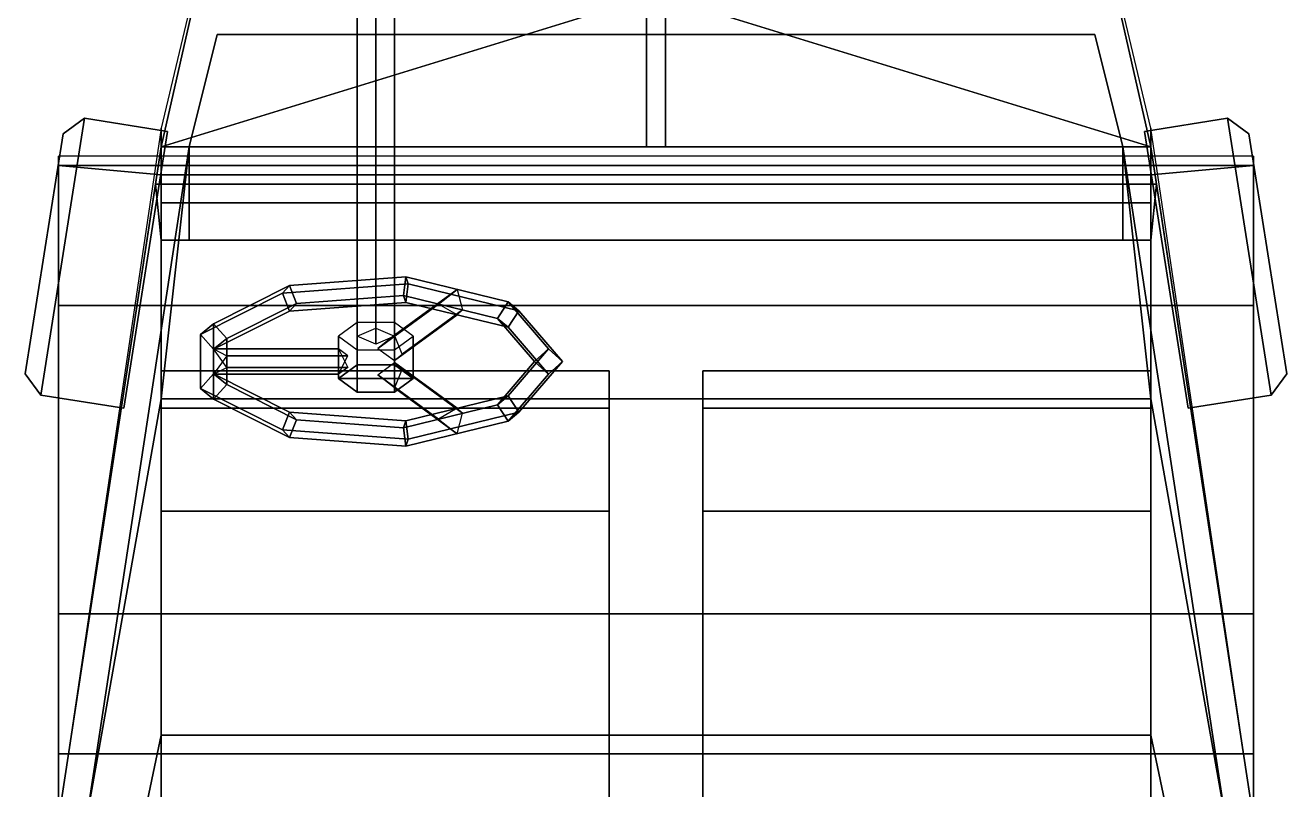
# Model space of a CAD drawing. Header units: millimetres. Extents: x -0.8 to 3, y -1.9 to 12.
# Drawn here: x -0.676 to 0.676, y -0.338 to 0.48 of the extents above; entities that cross this region are included whole.
import ezdxf

# ---------------------------------------------------------------- set-up
doc = ezdxf.new("R2010")
doc.units = ezdxf.units.MM
doc.layers.add('seats', color=3, linetype='Continuous')
doc.layers.add('tent', color=5, linetype='Continuous')

msp = doc.modelspace()

# ---------------------------------------------------------------- linework, layer by layer
for points in [[(-0.3, 0.8444, 0.8043), (-0.32, 0.836, 0.7861), (-0.32, 0.1472, 1.1073), (-0.3, 0.1556, 1.1254)], [(-0.28, 0.836, 0.7861), (-0.3, 0.8444, 0.8043), (-0.3, 0.1556, 1.1254), (-0.28, 0.1472, 1.1073)], [(-0.32, 0.836, 0.7861), (-0.3, 0.8275, 0.768), (-0.3, 0.1387, 1.0892), (-0.32, 0.1472, 1.1073)], [(-0.3, 0.8275, 0.768), (-0.28, 0.836, 0.7861), (-0.28, 0.1472, 1.1073), (-0.3, 0.1387, 1.0892)], [(-0.43, 0.79, 1.06), (-0.43, 0.79, 0.33), (-0.53, 0.37, 0.33), (-0.53, 0.35, 0.49)], [(-0.43, 0.79, 1.06), (-0.43, 0.79, 1.06), (-0.53, 0.35, 0.49), (-0.53, 0.35, 1.11)], [(-0.53, 0.35, 1.11), (-0.53, 0.35, 1.11), (-0.01, 0.51, 1.17), (-0.43, 0.79, 1.06)], [(0.01, 0.51, 1.17), (0.01, 0.51, 1.17), (0.53, 0.35, 1.11), (0.43, 0.79, 1.06)], [(0.53, 0.37, 0.33), (0.43, 0.79, 0.33), (0.43, 0.79, 1.06), (0.53, 0.35, 0.49)], [(0.53, 0.35, 0.49), (0.43, 0.79, 1.06), (0.43, 0.79, 1.06), (0.53, 0.35, 1.11)], [(-0.53, 0.35, 1.11), (-0.53, 0.35, 1.11), (-0.01, 0.35, 1.19), (-0.01, 0.51, 1.17)], [(-0.01, 0.51, 1.17), (-0.01, 0.35, 1.19), (0.01, 0.35, 1.19), (0.01, 0.51, 1.17)], [(0.01, 0.35, 1.19), (0.01, 0.35, 1.19), (0.53, 0.35, 1.11), (0.01, 0.51, 1.17)], [(-0.5, 0.35, 1.08), (-0.5, 0.35, 0.41), (-0.47, 0.47, 0.41), (-0.5, 0.35, 1.08)], [(-0.5, 0.35, 1.08), (-0.47, 0.47, 0.41), (0.47, 0.47, 0.41), (0.5, 0.35, 1.08)], [(0.47, 0.47, 0.41), (0.5, 0.35, 0.41), (0.5, 0.35, 1.08)], [(-0.6589, 0.0841, 0.38), (-0.612, 0.3804, 0.38), (-0.6348, 0.3638, 0.38), (-0.6755, 0.107, 0.38)], [(-0.6755, 0.107, 0.35), (-0.6348, 0.3638, 0.35), (-0.612, 0.3804, 0.35), (-0.6589, 0.0841, 0.35)], [(-0.57, 0.07, 0.38), (-0.5231, 0.3663, 0.38), (-0.612, 0.3804, 0.38), (-0.6589, 0.0841, 0.38)], [(-0.6589, 0.0841, 0.35), (-0.612, 0.3804, 0.35), (-0.5231, 0.3663, 0.35), (-0.57, 0.07, 0.35)], [(-0.612, 0.3804, 0.38), (-0.612, 0.3804, 0.35), (-0.6348, 0.3638, 0.35), (-0.6348, 0.3638, 0.38)], [(-0.5231, 0.3663, 0.38), (-0.5231, 0.3663, 0.35), (-0.612, 0.3804, 0.35), (-0.612, 0.3804, 0.38)], [(0.5231, 0.3663, 0.38), (0.57, 0.07, 0.38), (0.6589, 0.0841, 0.38), (0.612, 0.3804, 0.38)], [(0.612, 0.3804, 0.38), (0.612, 0.3804, 0.35), (0.5231, 0.3663, 0.35), (0.5231, 0.3663, 0.38)], [(0.612, 0.3804, 0.35), (0.6589, 0.0841, 0.35), (0.57, 0.07, 0.35), (0.5231, 0.3663, 0.35)], [(0.612, 0.3804, 0.38), (0.6589, 0.0841, 0.38), (0.6755, 0.107, 0.38), (0.6348, 0.3638, 0.38)], [(0.6348, 0.3638, 0.38), (0.6348, 0.3638, 0.35), (0.612, 0.3804, 0.35), (0.612, 0.3804, 0.38)], [(0.6348, 0.3638, 0.35), (0.6755, 0.107, 0.35), (0.6589, 0.0841, 0.35), (0.612, 0.3804, 0.35)], [(-0.53, 0.37, 0.33), (-0.64, -0.37, 0.33), (-0.64, -0.37, 0.49), (-0.53, 0.35, 0.49)], [(0.64, -0.37, 0.49), (0.64, -0.37, 0.33), (0.53, 0.37, 0.33), (0.53, 0.35, 0.49)], [(-0.6348, 0.3638, 0.38), (-0.6348, 0.3638, 0.35), (-0.6755, 0.107, 0.35), (-0.6755, 0.107, 0.38)], [(0.6755, 0.107, 0.38), (0.6755, 0.107, 0.35), (0.6348, 0.3638, 0.35), (0.6348, 0.3638, 0.38)], [(-0.53, 0.35, 0.49), (-0.64, -0.37, 0.49), (-0.64, -0.37, 1.08), (-0.53, 0.35, 1.08)], [(-0.61, -0.37, 1.08), (-0.61, -0.37, 0.41), (-0.5, 0.35, 0.41), (-0.5, 0.35, 1.08)], [(-0.53, 0.35, 1.08), (-0.5361, 0.31, 1.08), (-0.5361, 0.31, 1.23), (-0.53, 0.35, 1.23)], [(-0.53, 0.35, 1.23), (-0.5361, 0.31, 1.23), (-0.53, 0.25, 1.46), (-0.53, 0.29, 1.46)], [(0.53, 0.35, 1.23), (0.01, 0.35, 1.19), (-0.01, 0.35, 1.19), (-0.53, 0.35, 1.23)], [(-0.01, 0.35, 1.19), (-0.53, 0.35, 1.11), (-0.53, 0.35, 1.23), (-0.01, 0.35, 1.19)], [(-0.5, 0.29, 1.46), (-0.5, 0.35, 1.23), (-0.53, 0.35, 1.23), (-0.53, 0.29, 1.46)], [(-0.5, 0.35, 1.23), (-0.5, 0.31, 1.23), (0.5, 0.31, 1.23), (0.5, 0.35, 1.23)], [(-0.5, 0.25, 1.46), (-0.5, 0.31, 1.23), (-0.5, 0.35, 1.23), (-0.5, 0.29, 1.46)], [(0.53, 0.35, 1.23), (0.53, 0.35, 1.11), (0.01, 0.35, 1.19)], [(0.5, 0.35, 0.41), (0.61, -0.37, 0.41), (0.61, -0.37, 1.08), (0.5, 0.35, 1.08)], [(0.5, 0.35, 1.23), (0.5, 0.31, 1.23), (0.5, 0.25, 1.46), (0.5, 0.29, 1.46)], [(0.53, 0.29, 1.46), (0.53, 0.35, 1.23), (0.5, 0.35, 1.23), (0.5, 0.29, 1.46)], [(0.64, -0.37, 1.08), (0.64, -0.37, 0.49), (0.53, 0.35, 0.49), (0.53, 0.35, 1.08)], [(0.5361, 0.31, 1.23), (0.5361, 0.31, 1.08), (0.53, 0.35, 1.08), (0.53, 0.35, 1.23)], [(0.53, 0.25, 1.46), (0.5361, 0.31, 1.23), (0.53, 0.35, 1.23), (0.53, 0.29, 1.46)], [(-0.64, -0.37, 1.08), (-0.61, -0.37, 1.08), (-0.5061, 0.31, 1.08), (-0.5361, 0.31, 1.08)], [(-0.5361, 0.31, 1.23), (-0.5361, 0.31, 1.08), (0.5361, 0.31, 1.08), (0.5361, 0.31, 1.23)], [(-0.53, 0.25, 1.46), (-0.5361, 0.31, 1.23), (-0.5, 0.31, 1.23), (-0.5, 0.25, 1.46)], [(0.5, 0.25, 1.46), (0.5, 0.31, 1.23), (0.5361, 0.31, 1.23), (0.53, 0.25, 1.46)], [(0.5061, 0.31, 1.08), (0.61, -0.37, 1.08), (0.64, -0.37, 1.08), (0.5361, 0.31, 1.08)], [(-0.53, 0.29, 1.5), (0.53, 0.29, 1.5), (0.53, 0.29, 1.46), (-0.53, 0.29, 1.46)], [(-0.53, 0.25, 1.5), (0.53, 0.25, 1.5), (0.53, 0.29, 1.5), (-0.53, 0.29, 1.5)], [(-0.53, 0.29, 1.46), (-0.53, 0.25, 1.46), (-0.53, 0.25, 1.5), (-0.53, 0.29, 1.5)], [(0.5, 0.29, 1.46), (0.5, 0.25, 1.46), (-0.5, 0.25, 1.46), (-0.5, 0.29, 1.46)], [(0.53, 0.29, 1.5), (0.53, 0.25, 1.5), (0.53, 0.25, 1.46), (0.53, 0.29, 1.46)], [(-0.53, 0.25, 1.46), (0.53, 0.25, 1.46), (0.53, 0.25, 1.5), (-0.53, 0.25, 1.5)], [(-0.3925, 0.2013, 1.2589), (-0.4, 0.1932, 1.277), (-0.2653, 0.2032, 1.2985), (-0.2679, 0.2106, 1.2788)], [(-0.4, 0.1932, 1.277), (-0.3925, 0.1741, 1.2715), (-0.2679, 0.1834, 1.2915), (-0.2653, 0.2032, 1.2985)], [(-0.385, 0.1822, 1.2534), (-0.3925, 0.2013, 1.2589), (-0.2679, 0.2106, 1.2788), (-0.2705, 0.1908, 1.2717)], [(-0.2705, 0.1908, 1.2717), (-0.2679, 0.2106, 1.2788), (-0.1583, 0.1839, 1.2214), (-0.1698, 0.1662, 1.219)], [(-0.2679, 0.2106, 1.2788), (-0.2653, 0.2032, 1.2985), (-0.1468, 0.1743, 1.2365), (-0.1583, 0.1839, 1.2214)], [(-0.2653, 0.2032, 1.2985), (-0.2679, 0.1834, 1.2915), (-0.1583, 0.1567, 1.2341), (-0.1468, 0.1743, 1.2365)], [(-0.4738, 0.1603, 1.171), (-0.4879, 0.1489, 1.182), (-0.4, 0.1932, 1.277), (-0.3925, 0.2013, 1.2589)], [(-0.4879, 0.1489, 1.182), (-0.4738, 0.1331, 1.1837), (-0.3925, 0.1741, 1.2715), (-0.4, 0.1932, 1.277)], [(-0.4597, 0.1446, 1.1727), (-0.4738, 0.1603, 1.171), (-0.3925, 0.2013, 1.2589), (-0.385, 0.1822, 1.2534)], [(-0.3925, 0.1741, 1.2715), (-0.385, 0.1822, 1.2534), (-0.2705, 0.1908, 1.2717), (-0.2679, 0.1834, 1.2915)], [(-0.28, 0.1482, 1.1451), (-0.298, 0.1341, 1.1503), (-0.2331, 0.1816, 1.2522), (-0.2131, 0.1972, 1.2501)], [(-0.272, 0.1278, 1.1367), (-0.28, 0.1482, 1.1451), (-0.2131, 0.1972, 1.2501), (-0.2071, 0.1753, 1.2386)], [(-0.2679, 0.1834, 1.2915), (-0.2705, 0.1908, 1.2717), (-0.1698, 0.1662, 1.219), (-0.1583, 0.1567, 1.2341)], [(-0.4738, 0.1331, 1.1837), (-0.4597, 0.1446, 1.1727), (-0.385, 0.1822, 1.2534), (-0.3925, 0.1741, 1.2715)], [(-0.298, 0.1341, 1.1503), (-0.28, 0.121, 1.1577), (-0.2131, 0.17, 1.2628), (-0.2331, 0.1816, 1.2522)], [(-0.1698, 0.1662, 1.219), (-0.1583, 0.1839, 1.2214), (-0.115, 0.1336, 1.1137), (-0.13, 0.12, 1.12)], [(-0.1583, 0.1839, 1.2214), (-0.1468, 0.1743, 1.2365), (-0.1, 0.12, 1.12), (-0.115, 0.1336, 1.1137)], [(-0.28, 0.121, 1.1577), (-0.272, 0.1278, 1.1367), (-0.2071, 0.1753, 1.2386), (-0.2131, 0.17, 1.2628)], [(-0.1583, 0.1567, 1.2341), (-0.1698, 0.1662, 1.219), (-0.13, 0.12, 1.12), (-0.115, 0.1064, 1.1263)], [(-0.1468, 0.1743, 1.2365), (-0.1583, 0.1567, 1.2341), (-0.115, 0.1064, 1.1263), (-0.1, 0.12, 1.12)], [(-0.4738, 0.1069, 1.0563), (-0.4879, 0.0911, 1.058), (-0.4879, 0.1489, 1.182), (-0.4738, 0.1603, 1.171)], [(-0.4879, 0.0911, 1.058), (-0.4738, 0.0797, 1.069), (-0.4738, 0.1331, 1.1837), (-0.4879, 0.1489, 1.182)], [(-0.4597, 0.0954, 1.0673), (-0.4738, 0.1069, 1.0563), (-0.4738, 0.1603, 1.171), (-0.4597, 0.1446, 1.1727)], [(-0.32, 0.1618, 1.1387), (-0.34, 0.1472, 1.1073), (-0.34, 0.1019, 1.1285), (-0.32, 0.1165, 1.1598)], [(-0.28, 0.1618, 1.1387), (-0.32, 0.1618, 1.1387), (-0.32, 0.1165, 1.1598), (-0.28, 0.1165, 1.1598)], [(-0.26, 0.1472, 1.1073), (-0.28, 0.1618, 1.1387), (-0.28, 0.1165, 1.1598), (-0.26, 0.1019, 1.1285)], [(-0.4738, 0.0797, 1.069), (-0.4597, 0.0954, 1.0673), (-0.4597, 0.1446, 1.1727), (-0.4738, 0.1331, 1.1837)], [(-0.34, 0.1472, 1.1073), (-0.32, 0.1325, 1.0759), (-0.32, 0.0872, 1.0971), (-0.34, 0.1019, 1.1285)], [(-0.28, 0.1325, 1.0759), (-0.26, 0.1472, 1.1073), (-0.26, 0.1019, 1.1285), (-0.28, 0.0872, 1.0971)], [(-0.33, 0.1263, 1.1336), (-0.34, 0.1336, 1.1137), (-0.4738, 0.1336, 1.1137), (-0.4597, 0.1263, 1.1336)], [(-0.34, 0.1336, 1.1137), (-0.33, 0.1137, 1.1064), (-0.4597, 0.1137, 1.1064), (-0.4738, 0.1336, 1.1137)], [(-0.34, 0.1064, 1.1263), (-0.33, 0.1263, 1.1336), (-0.4597, 0.1263, 1.1336), (-0.4738, 0.1064, 1.1263)], [(-0.32, 0.1325, 1.0759), (-0.28, 0.1325, 1.0759), (-0.28, 0.0872, 1.0971), (-0.32, 0.0872, 1.0971)], [(-0.13, 0.12, 1.12), (-0.115, 0.1336, 1.1137), (-0.1583, 0.0833, 1.0059), (-0.1698, 0.0738, 1.021)], [(-0.115, 0.1336, 1.1137), (-0.1, 0.12, 1.12), (-0.1468, 0.0657, 1.0035), (-0.1583, 0.0833, 1.0059)], [(-0.33, 0.1137, 1.1064), (-0.34, 0.1064, 1.1263), (-0.4738, 0.1064, 1.1263), (-0.4597, 0.1137, 1.1064)], [(-0.28, 0.1165, 1.1598), (-0.32, 0.1165, 1.1598), (-0.34, 0.1019, 1.1285), (-0.26, 0.1019, 1.1285)], [(-0.298, 0.1059, 1.0897), (-0.28, 0.119, 1.0823), (-0.2131, 0.07, 0.9772), (-0.2331, 0.0584, 0.9878)], [(-0.28, 0.119, 1.0823), (-0.272, 0.1122, 1.1033), (-0.2071, 0.0647, 1.0014), (-0.2131, 0.07, 0.9772)], [(-0.272, 0.1122, 1.1033), (-0.28, 0.0918, 1.0949), (-0.2131, 0.0428, 0.9899), (-0.2071, 0.0647, 1.0014)], [(-0.115, 0.1064, 1.1263), (-0.13, 0.12, 1.12), (-0.1698, 0.0738, 1.021), (-0.1583, 0.0561, 1.0186)], [(-0.1, 0.12, 1.12), (-0.115, 0.1064, 1.1263), (-0.1583, 0.0561, 1.0186), (-0.1468, 0.0657, 1.0035)], [(-0.6755, 0.107, 0.38), (-0.6755, 0.107, 0.35), (-0.6589, 0.0841, 0.35), (-0.6589, 0.0841, 0.38)], [(-0.3925, 0.0659, 0.9685), (-0.4, 0.0468, 0.963), (-0.4879, 0.0911, 1.058), (-0.4738, 0.1069, 1.0563)], [(-0.385, 0.0578, 0.9866), (-0.3925, 0.0659, 0.9685), (-0.4738, 0.1069, 1.0563), (-0.4597, 0.0954, 1.0673)], [(-0.3925, 0.0387, 0.9811), (-0.385, 0.0578, 0.9866), (-0.4597, 0.0954, 1.0673), (-0.4738, 0.0797, 1.069)], [(-0.26, 0.1019, 1.1285), (-0.34, 0.1019, 1.1285), (-0.32, 0.0872, 1.0971), (-0.28, 0.0872, 1.0971)], [(-0.28, 0.0918, 1.0949), (-0.298, 0.1059, 1.0897), (-0.2331, 0.0584, 0.9878), (-0.2131, 0.0428, 0.9899)], [(0.6589, 0.0841, 0.38), (0.6589, 0.0841, 0.35), (0.6755, 0.107, 0.35), (0.6755, 0.107, 0.38)], [(-0.6589, 0.0841, 0.38), (-0.6589, 0.0841, 0.35), (-0.57, 0.07, 0.35), (-0.57, 0.07, 0.38)], [(-0.4, 0.0468, 0.963), (-0.3925, 0.0387, 0.9811), (-0.4738, 0.0797, 1.069), (-0.4879, 0.0911, 1.058)], [(-0.1698, 0.0738, 1.021), (-0.1583, 0.0833, 1.0059), (-0.2679, 0.0566, 0.9485), (-0.2705, 0.0492, 0.9683)], [(-0.1583, 0.0833, 1.0059), (-0.1468, 0.0657, 1.0035), (-0.2653, 0.0368, 0.9415), (-0.2679, 0.0566, 0.9485)], [(0.57, 0.07, 0.38), (0.57, 0.07, 0.35), (0.6589, 0.0841, 0.35), (0.6589, 0.0841, 0.38)], [(-0.1583, 0.0561, 1.0186), (-0.1698, 0.0738, 1.021), (-0.2705, 0.0492, 0.9683), (-0.2679, 0.0294, 0.9612)], [(-0.2679, 0.0566, 0.9485), (-0.2653, 0.0368, 0.9415), (-0.4, 0.0468, 0.963), (-0.3925, 0.0659, 0.9685)], [(-0.2705, 0.0492, 0.9683), (-0.2679, 0.0566, 0.9485), (-0.3925, 0.0659, 0.9685), (-0.385, 0.0578, 0.9866)], [(-0.2679, 0.0294, 0.9612), (-0.2705, 0.0492, 0.9683), (-0.385, 0.0578, 0.9866), (-0.3925, 0.0387, 0.9811)], [(-0.1468, 0.0657, 1.0035), (-0.1583, 0.0561, 1.0186), (-0.2679, 0.0294, 0.9612), (-0.2653, 0.0368, 0.9415)], [(-0.2653, 0.0368, 0.9415), (-0.2679, 0.0294, 0.9612), (-0.3925, 0.0387, 0.9811), (-0.4, 0.0468, 0.963)]]:
    msp.add_3dface(points)
at = {"color": 4}
for points in [[(-0.5, 0.35, 0.41), (0.5, 0.35, 0.41), (0.47, 0.47, 0.41), (-0.47, 0.47, 0.41)], [(-0.61, -0.37, 0.41), (-0.53, 0.08, 0.41), (-0.5, 0.35, 0.41), (-0.61, -0.37, 0.41)], [(-0.53, 0.08, 0.41), (0.53, 0.08, 0.41), (0.5, 0.35, 0.41), (-0.5, 0.35, 0.41)], [(0.53, 0.08, 0.41), (0.61, -0.37, 0.41), (0.5, 0.35, 0.41), (0.53, 0.08, 0.41)], [(-0.61, -0.66, 0.41), (-0.53, -0.28, 0.41), (-0.53, 0.08, 0.41), (-0.61, -0.37, 0.41)], [(-0.05, -0.28, 0.41), (0.05, -0.28, 0.41), (0.05, 0.08, 0.41), (-0.05, 0.08, 0.41)], [(0.53, -0.28, 0.41), (0.61, -0.66, 0.41), (0.61, -0.37, 0.41), (0.53, 0.08, 0.41)], [(-0.61, -0.66, 0.41), (0.61, -0.66, 0.41), (0.53, -0.28, 0.41), (-0.53, -0.28, 0.41)]]:
    msp.add_3dface(points, dxfattribs=at)
at = {"layer": 'seats'}
for points in [[(-0.53, 0.11, 0.69), (-0.53, 0.08, 0.41), (-0.53, -0.28, 0.41), (-0.53, 0.07, 0.72)], [(-0.05, 0.07, 0.72), (-0.05, 0.11, 0.69), (-0.53, 0.11, 0.69), (-0.53, 0.07, 0.72)], [(-0.05, 0.11, 0.69), (-0.05, 0.08, 0.41), (-0.53, 0.08, 0.41), (-0.53, 0.11, 0.69)], [(-0.05, -0.28, 0.41), (-0.05, 0.08, 0.41), (-0.05, 0.11, 0.69), (-0.05, 0.07, 0.72)], [(0.05, 0.11, 0.69), (0.05, 0.08, 0.41), (0.05, -0.28, 0.41), (0.05, 0.07, 0.72)], [(0.53, 0.11, 0.69), (0.53, 0.08, 0.41), (0.05, 0.08, 0.41), (0.05, 0.11, 0.69)], [(0.53, 0.07, 0.72), (0.53, 0.11, 0.69), (0.05, 0.11, 0.69), (0.05, 0.07, 0.72)], [(0.53, -0.28, 0.41), (0.53, 0.08, 0.41), (0.53, 0.11, 0.69), (0.53, 0.07, 0.72)], [(-0.05, -0.04, 0.71), (-0.05, 0.07, 0.72), (-0.53, 0.07, 0.72), (-0.53, -0.04, 0.71)], [(-0.53, 0.07, 0.72), (-0.53, -0.28, 0.41), (-0.53, -0.38, 0.53), (-0.53, -0.04, 0.71)], [(-0.05, -0.38, 0.53), (-0.05, -0.28, 0.41), (-0.05, 0.07, 0.72), (-0.05, -0.04, 0.71)], [(0.05, 0.07, 0.72), (0.05, -0.28, 0.41), (0.05, -0.38, 0.53), (0.05, -0.04, 0.71)], [(0.53, -0.04, 0.71), (0.53, 0.07, 0.72), (0.05, 0.07, 0.72), (0.05, -0.04, 0.71)], [(0.53, -0.38, 0.53), (0.53, -0.28, 0.41), (0.53, 0.07, 0.72), (0.53, -0.04, 0.71)], [(-0.05, -0.35, 0.65), (-0.05, -0.04, 0.71), (-0.53, -0.04, 0.71), (-0.53, -0.35, 0.65)], [(-0.53, -0.04, 0.71), (-0.53, -0.38, 0.53), (-0.53, -0.43, 0.54), (-0.53, -0.35, 0.65)], [(-0.05, -0.43, 0.54), (-0.05, -0.38, 0.53), (-0.05, -0.04, 0.71), (-0.05, -0.35, 0.65)], [(0.05, -0.04, 0.71), (0.05, -0.38, 0.53), (0.05, -0.43, 0.54), (0.05, -0.35, 0.65)], [(0.53, -0.35, 0.65), (0.53, -0.04, 0.71), (0.05, -0.04, 0.71), (0.05, -0.35, 0.65)], [(0.53, -0.43, 0.54), (0.53, -0.38, 0.53), (0.53, -0.04, 0.71), (0.53, -0.35, 0.65)], [(-0.53, -0.38, 0.53), (-0.53, -0.28, 0.41), (-0.05, -0.28, 0.41), (-0.05, -0.38, 0.53)], [(0.05, -0.38, 0.53), (0.05, -0.28, 0.41), (0.53, -0.28, 0.41), (0.53, -0.38, 0.53)]]:
    msp.add_3dface(points, dxfattribs=at)
at = {"layer": 'tent'}
for points in [[(-0.64, 0.18, 1.44), (-0.64, 0.18, 1.49), (-0.64, 0.33, 1.49), (-0.64, 0.34, 1.44)], [(-0.64, 0.33, 1.49), (0.64, 0.33, 1.49), (0.64, 0.34, 1.44), (-0.64, 0.34, 1.44)], [(0.64, 0.18, 1.49), (0.64, 0.18, 1.44), (0.64, 0.34, 1.44), (0.64, 0.33, 1.49)], [(-0.64, 0.18, 1.49), (-0.53, 0.18, 1.51), (-0.53, 0.32, 1.51), (-0.64, 0.33, 1.49)], [(-0.53, 0.32, 1.51), (0.53, 0.32, 1.51), (0.64, 0.33, 1.49), (-0.64, 0.33, 1.49)], [(0.53, 0.18, 1.51), (0.64, 0.18, 1.49), (0.64, 0.33, 1.49), (0.53, 0.32, 1.51)], [(-0.53, 0.18, 1.51), (0.53, 0.18, 1.51), (0.53, 0.32, 1.51), (-0.53, 0.32, 1.51)], [(-0.64, -0.15, 1.42), (-0.64, -0.15, 1.48), (-0.64, 0.18, 1.49), (-0.64, 0.18, 1.44)], [(-0.64, -0.15, 1.48), (-0.53, -0.15, 1.55), (-0.53, 0.18, 1.51), (-0.64, 0.18, 1.49)], [(-0.53, -0.15, 1.55), (0.53, -0.15, 1.55), (0.53, 0.18, 1.51), (-0.53, 0.18, 1.51)], [(0.53, -0.15, 1.55), (0.64, -0.15, 1.48), (0.64, 0.18, 1.49), (0.53, 0.18, 1.51)], [(0.64, -0.15, 1.48), (0.64, -0.15, 1.42), (0.64, 0.18, 1.44), (0.64, 0.18, 1.49)], [(-0.64, -0.3, 1.42), (-0.64, -0.3, 1.48), (-0.64, -0.15, 1.48), (-0.64, -0.15, 1.42)], [(-0.64, -0.3, 1.48), (-0.53, -0.3, 1.6), (-0.53, -0.15, 1.55), (-0.64, -0.15, 1.48)], [(-0.53, -0.3, 1.6), (0.53, -0.3, 1.6), (0.53, -0.15, 1.55), (-0.53, -0.15, 1.55)], [(0.53, -0.3, 1.6), (0.64, -0.3, 1.48), (0.64, -0.15, 1.48), (0.53, -0.15, 1.55)], [(0.64, -0.3, 1.48), (0.64, -0.3, 1.42), (0.64, -0.15, 1.42), (0.64, -0.15, 1.48)], [(-0.64, -0.76, 1.42), (-0.64, -0.76, 1.48), (-0.64, -0.3, 1.48), (-0.64, -0.3, 1.42)], [(-0.64, -0.76, 1.48), (-0.53, -0.76, 1.6), (-0.53, -0.3, 1.6), (-0.64, -0.3, 1.48)], [(-0.53, -0.76, 1.6), (0.53, -0.76, 1.6), (0.53, -0.3, 1.6), (-0.53, -0.3, 1.6)], [(0.53, -0.76, 1.6), (0.64, -0.76, 1.48), (0.64, -0.3, 1.48), (0.53, -0.3, 1.6)], [(0.64, -0.76, 1.48), (0.64, -0.76, 1.42), (0.64, -0.3, 1.42), (0.64, -0.3, 1.48)]]:
    msp.add_3dface(points, dxfattribs=at)

doc.saveas('drawing.dxf')
